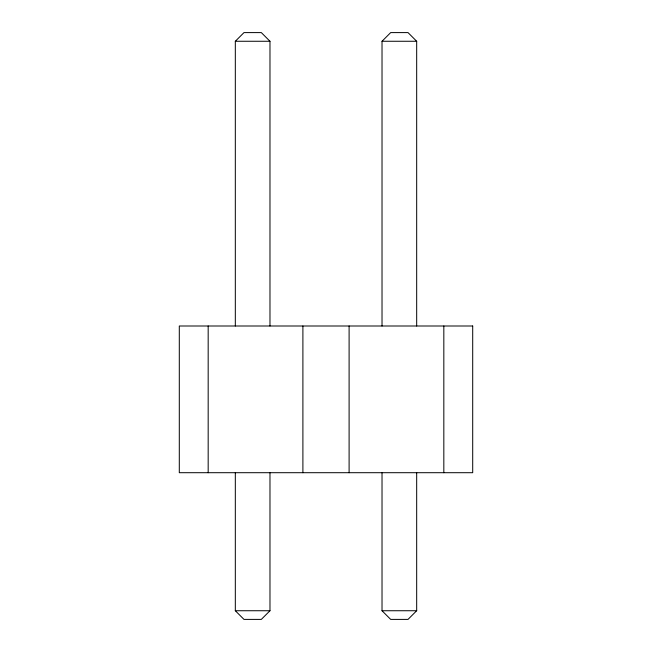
<?xml version="1.0" encoding="UTF-8"?>
<svg xmlns="http://www.w3.org/2000/svg" width="652" height="652" viewBox="0 0 652 652"><rect width="100%" height="100%" fill="white"/><g stroke="black" fill="none" stroke-linecap="round" stroke-linejoin="round"><path stroke-width="0.98" d="M235.323 326L235.323 41.263L243.987 32.6L261.313 32.6L269.977 41.263L269.977 326M382.023 326L382.023 41.263L390.687 32.6L408.013 32.6L416.677 41.263L416.677 326M269.977 472.7L269.977 610.737L261.313 619.4L243.987 619.4L235.323 610.737L235.323 472.7M416.677 472.7L416.677 610.737L408.013 619.4L390.687 619.4L382.023 610.737L382.023 472.7M235.323 41.263L269.977 41.263M382.023 41.263L416.677 41.263M235.323 610.737L269.977 610.737M382.023 610.737L416.677 610.737M443.825 326L443.825 472.7M349.105 326L349.105 472.7M302.895 326L302.895 472.7M208.175 326L208.175 472.7M472.7 326L179.3 326L179.3 472.7L472.7 472.7L472.7 326"/></g></svg>
